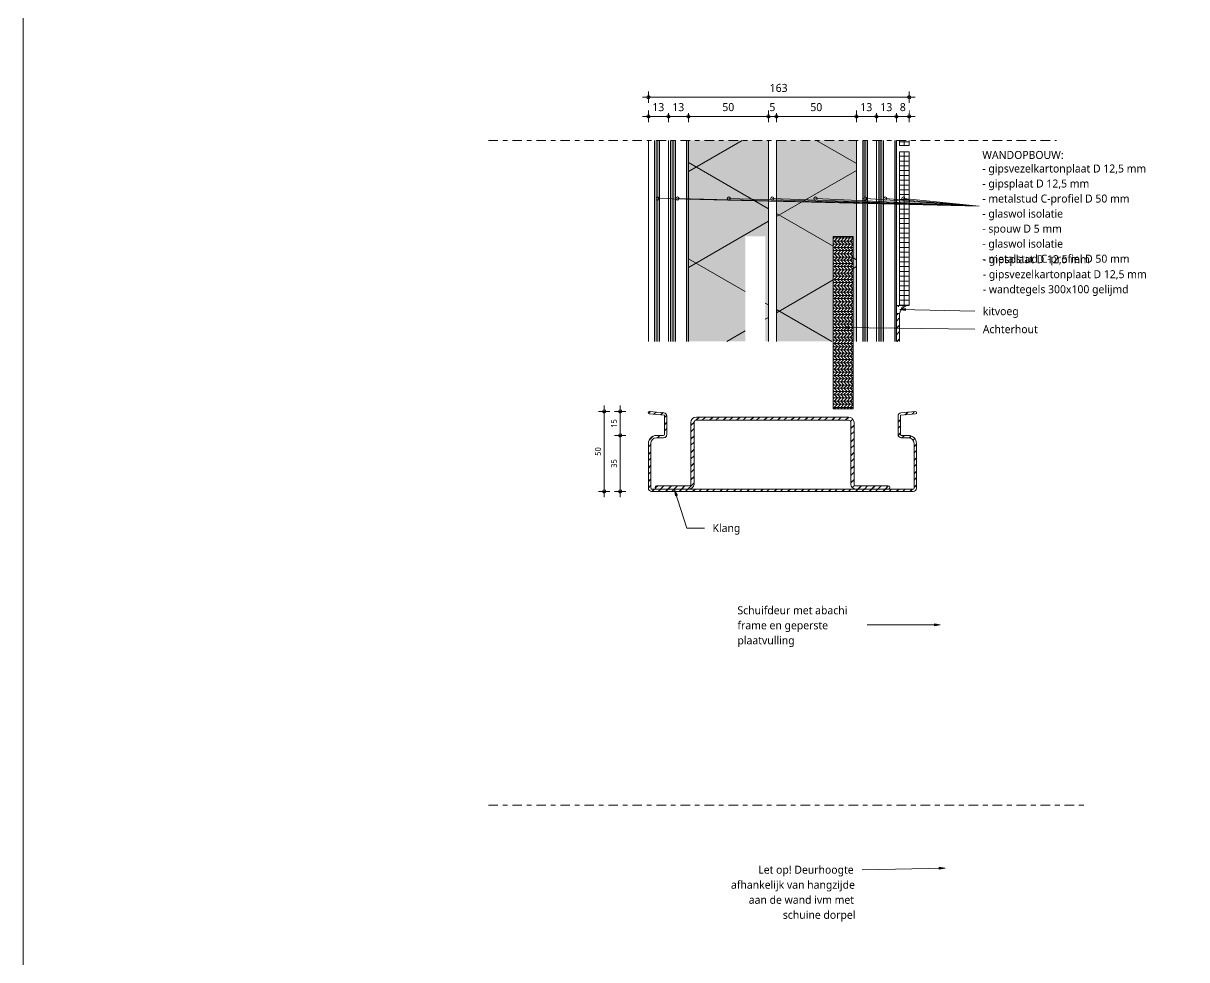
# Model space of a CAD drawing. Header units: millimetres. Extents: x 32900 to 38291, y -18988 to 4133.
# Drawn here: x 37280 to 38006, y -13795 to -13210 of the extents above; entities that cross this region are included whole.
import ezdxf

# ---------------------------------------------------------------- set-up
doc = ezdxf.new("R2010")
doc.units = ezdxf.units.MM
doc.linetypes.add('MV_center', pattern=[15, 6, -3, 3, -3])
for name, color, linetype, lineweight in [('A-ANNO-DIMS', 211, 'Continuous', 13), ('A-ANNO-DIMS-2', 211, 'Continuous', 13), ('A-ANNO-NOTE', 131, 'Continuous', 18), ('A-DETL', 90, 'Continuous', 13), ('A-DETL-GENF', 92, 'Continuous', 18), ('A-DETL-THIN', 151, 'Continuous', 18), ('G-ANNO-TEXT', 231, 'Continuous', 13)]:
    doc.layers.add(name, color=color, linetype=linetype, lineweight=lineweight)
doc.styles.add('Segoe UI', font='segoeui.ttf', dxfattribs={"height": 5})
doc.styles.add('Segoe UI_2', font='segoeui.ttf', dxfattribs={"height": 3.6})
doc.styles.add('Segoe UI_B', font='segoeui.ttf', dxfattribs={"height": 5})
doc.dimstyles.new('1_8_mm', dxfattribs={"dimscale": 304.8, "dimtxt": 3.77051, "dimasz": 0.006562, "dimexe": 0.011811, "dimexo": 0.0625, "dimgap": 0.003281, "dimtad": 1, "dimdec": 0, "dimzin": 0, "dimdsep": 46, "dimtxsty": 'Segoe UI_2', "dimblk1": 'DOTBLANK', "dimblk2": 'DOTBLANK', "dimsah": 1, "dimcen": 0.09, "dimdle": 0.011811, "dimazin": 0, "dimtfac": 1, "dimtdec": 4, "dimtix": 1, "dimtmove": 0, "dimatfit": 3, "dimfxl": 0.011811, "dimfxlon": 1, "dimtvp": 1, "dimtfill": 1, "dimtolj": 1, "dimtzin": 0, "dimarcsym": 2})
doc.dimstyles.new('2_5_mm_4', dxfattribs={"dimscale": 304.8, "dimtxt": 5.23682, "dimasz": 0.006562, "dimexe": 0.011811, "dimexo": 0.0625, "dimgap": 0.005906, "dimtad": 1, "dimdec": 0, "dimzin": 0, "dimdsep": 46, "dimtxsty": 'Segoe UI', "dimblk1": 'DOTBLANK', "dimblk2": 'DOTBLANK', "dimsah": 1, "dimcen": 0.09, "dimdle": 0.011811, "dimazin": 0, "dimtfac": 1, "dimtdec": 4, "dimtix": 1, "dimtmove": 0, "dimatfit": 3, "dimfxl": 0.011811, "dimfxlon": 1, "dimtvp": 1, "dimtfill": 1, "dimtolj": 1, "dimtzin": 0, "dimarcsym": 2})
pattern_1 = [(90, (4, 0), (-10, 6e-16), []), (90, (5, 0), (-10, 6e-16), []), (90, (6, 0), (-10, 6e-16), []), (90, (7, 0), (-10, 6e-16), [])]
pattern_2 = [(45, (0, 0), (-4.2426407, 4.2426407), []), (45, (0.2, 0), (-4.2426407, 4.2426407), []), (45, (4, 0), (-4.2426407, 4.2426407), [])]

# ---------------------------------------------------------------- blocks, each defined once
blk = doc.blocks.new('42 isolatie - Type 1-V40-Details ziekenhuis Utiliteitsgebouw')
at = {"layer": 'A-DETL-GENF'}
blk.add_hatch(color=256, dxfattribs=at).paths.add_polyline_path([(47.49, 15.26), (113.11, 15.26), (113.11, 2.76), (47.49, 2.76), (47.49, 0.8), (173.11, 0.8), (173.11, 50.8), (47.49, 50.8)])
at = {"layer": 'A-DETL-GENF', "lineweight": 13}
h = blk.add_hatch(dxfattribs=at)
h.set_pattern_fill('FP_16', color=256, style=0, pattern_type=2)
h.set_pattern_definition([(60, (0, 0), (-45.033, 26), []), (120, (0, 0), (-45.033, -26), [])])
h.paths.add_polyline_path([(47.49, 15.26), (113.11, 15.26), (113.11, 2.76), (47.49, 2.76), (47.49, 0.8), (173.11, 0.8), (173.11, 50.8), (47.49, 50.8)])
at = {"layer": 'A-DETL-GENF'}
for p, q in [((173.11, 50.8), (47.49, 50.8)), ((173.11, 50.8), (47.49, 50.8)), ((47.49, 0.8), (173.11, 0.8)), ((47.49, 0.8), (173.11, 0.8))]:
    blk.add_line(p, q, dxfattribs=at)
blk = doc.blocks.new('NLRS_00_DI_maskeer - Type 1-4234932-Details ziekenhuis Utiliteitsgebouw')
at = {"layer": 'A-DETL-GENF', "linetype": 'MV_center'}
blk.add_line((255, 0), (-100, 0), dxfattribs=at)
blk = doc.blocks.new('NLRS_00_DI_maskeer - Type 1-4234745-Details ziekenhuis Utiliteitsgebouw')
at = {"layer": 'A-DETL-GENF', "linetype": 'MV_center'}
blk.add_line((-100, 0), (275, 0), dxfattribs=at)
blk = doc.blocks.new('DIMBLOCK878-Details ziekenhuis Utiliteitsgebouw')
at = {"layer": 'A-ANNO-DIMS-2'}
for p, q in [((37825.12, -13268.12), (37825.12, -13264.52)), ((37833.12, -13268.12), (37833.12, -13264.52)), ((37836.72, -13268.12), (37825.12, -13268.12)), ((37825.12, -13268.12), (37825.12, -13271.72)), ((37833.12, -13268.12), (37833.12, -13271.72))]:
    blk.add_line(p, q, dxfattribs=at)
for centre in [(37825.12, -13268.12), (37833.12, -13268.12)]:
    blk.add_circle(centre, 1, dxfattribs=at)
at = {"layer": 'A-ANNO-DIMS-2', "color": 0, "insert": (37827.22, -13259.8), "char_height": 5, "width": 4.5703, "attachment_point": 1, "line_spacing_factor": 1.142579, "style": 'Segoe UI', "bg_fill": 3, "box_fill_scale": 1.25, "bg_fill_color": 9, "bg_fill_true_color": 13158600, "bg_fill_transparency": 0}
blk.add_mtext('8', dxfattribs=at)
blk = doc.blocks.new('_DotBlank')
at = {"color": 0, "linetype": 'ByBlock', "lineweight": -2}
blk.add_line((-0.5, 0), (-1, 0), dxfattribs=at)
blk.add_circle((0, 0), 0.5, dxfattribs=at)
blk = doc.blocks.new('DIMBLOCK879-Details ziekenhuis Utiliteitsgebouw')
at = {"layer": 'A-ANNO-DIMS-2'}
for p, q in [((37812.62, -13268.12), (37812.62, -13264.52)), ((37825.12, -13268.12), (37825.12, -13264.52)), ((37825.12, -13268.12), (37812.62, -13268.12)), ((37812.62, -13268.12), (37812.62, -13271.72)), ((37825.12, -13268.12), (37825.12, -13271.72))]:
    blk.add_line(p, q, dxfattribs=at)
for centre in [(37812.62, -13268.12), (37825.12, -13268.12)]:
    blk.add_circle(centre, 1, dxfattribs=at)
at = {"layer": 'A-ANNO-DIMS-2', "color": 0, "insert": (37815.06, -13259.8), "char_height": 5, "width": 9.1406, "attachment_point": 1, "line_spacing_factor": 1.142579, "style": 'Segoe UI', "bg_fill": 3, "box_fill_scale": 1.25, "bg_fill_color": 9, "bg_fill_true_color": 13158600, "bg_fill_transparency": 0}
blk.add_mtext('13', dxfattribs=at)
blk = doc.blocks.new('DIMBLOCK880-Details ziekenhuis Utiliteitsgebouw')
at = {"layer": 'A-ANNO-DIMS-2'}
for p, q in [((37800.12, -13268.12), (37800.12, -13264.52)), ((37812.62, -13268.12), (37812.62, -13264.52)), ((37812.62, -13268.12), (37800.12, -13268.12)), ((37800.12, -13268.12), (37800.12, -13271.72)), ((37812.62, -13268.12), (37812.62, -13271.72))]:
    blk.add_line(p, q, dxfattribs=at)
for centre in [(37800.12, -13268.12), (37812.62, -13268.12)]:
    blk.add_circle(centre, 1, dxfattribs=at)
at = {"layer": 'A-ANNO-DIMS-2', "color": 0, "insert": (37802.56, -13259.8), "char_height": 5, "width": 9.1406, "attachment_point": 1, "line_spacing_factor": 1.142579, "style": 'Segoe UI', "bg_fill": 3, "box_fill_scale": 1.25, "bg_fill_color": 9, "bg_fill_true_color": 13158600, "bg_fill_transparency": 0}
blk.add_mtext('13', dxfattribs=at)
blk = doc.blocks.new('DIMBLOCK881-Details ziekenhuis Utiliteitsgebouw')
at = {"layer": 'A-ANNO-DIMS-2'}
for p, q in [((37750.12, -13268.12), (37750.12, -13264.52)), ((37800.12, -13268.12), (37800.12, -13264.52)), ((37800.12, -13268.12), (37750.12, -13268.12)), ((37750.12, -13268.12), (37750.12, -13271.72)), ((37800.12, -13268.12), (37800.12, -13271.72))]:
    blk.add_line(p, q, dxfattribs=at)
for centre in [(37750.12, -13268.12), (37800.12, -13268.12)]:
    blk.add_circle(centre, 1, dxfattribs=at)
at = {"layer": 'A-ANNO-DIMS-2', "color": 0, "insert": (37771.31, -13259.8), "char_height": 5, "width": 9.1406, "attachment_point": 1, "line_spacing_factor": 1.142579, "style": 'Segoe UI', "bg_fill": 3, "box_fill_scale": 1.25, "bg_fill_color": 9, "bg_fill_true_color": 13158600, "bg_fill_transparency": 0}
blk.add_mtext('50', dxfattribs=at)
blk = doc.blocks.new('DIMBLOCK882-Details ziekenhuis Utiliteitsgebouw')
at = {"layer": 'A-ANNO-DIMS-2'}
for p, q in [((37745.12, -13268.12), (37745.12, -13264.52)), ((37750.12, -13268.12), (37750.12, -13264.52)), ((37750.12, -13268.12), (37745.12, -13268.12)), ((37745.12, -13268.12), (37745.12, -13271.72)), ((37750.12, -13268.12), (37750.12, -13271.72))]:
    blk.add_line(p, q, dxfattribs=at)
for centre in [(37745.12, -13268.12), (37750.12, -13268.12)]:
    blk.add_circle(centre, 1, dxfattribs=at)
at = {"layer": 'A-ANNO-DIMS-2', "color": 0, "insert": (37745.72, -13259.8), "char_height": 5, "width": 4.5703, "attachment_point": 1, "line_spacing_factor": 1.142579, "style": 'Segoe UI', "bg_fill": 3, "box_fill_scale": 1.25, "bg_fill_color": 9, "bg_fill_true_color": 13158600, "bg_fill_transparency": 0}
blk.add_mtext('5', dxfattribs=at)
blk = doc.blocks.new('DIMBLOCK883-Details ziekenhuis Utiliteitsgebouw')
at = {"layer": 'A-ANNO-DIMS-2'}
for p, q in [((37695.12, -13268.12), (37695.12, -13264.52)), ((37745.12, -13268.12), (37745.12, -13264.52)), ((37745.12, -13268.12), (37695.12, -13268.12)), ((37695.12, -13268.12), (37695.12, -13271.72)), ((37745.12, -13268.12), (37745.12, -13271.72))]:
    blk.add_line(p, q, dxfattribs=at)
for centre in [(37695.12, -13268.12), (37745.12, -13268.12)]:
    blk.add_circle(centre, 1, dxfattribs=at)
at = {"layer": 'A-ANNO-DIMS-2', "color": 0, "insert": (37716.31, -13259.8), "char_height": 5, "width": 9.1406, "attachment_point": 1, "line_spacing_factor": 1.142579, "style": 'Segoe UI', "bg_fill": 3, "box_fill_scale": 1.25, "bg_fill_color": 9, "bg_fill_true_color": 13158600, "bg_fill_transparency": 0}
blk.add_mtext('50', dxfattribs=at)
blk = doc.blocks.new('DIMBLOCK884-Details ziekenhuis Utiliteitsgebouw')
at = {"layer": 'A-ANNO-DIMS-2'}
for p, q in [((37682.62, -13268.12), (37682.62, -13264.52)), ((37695.12, -13268.12), (37695.12, -13264.52)), ((37695.12, -13268.12), (37682.62, -13268.12)), ((37682.62, -13268.12), (37682.62, -13271.72)), ((37695.12, -13268.12), (37695.12, -13271.72))]:
    blk.add_line(p, q, dxfattribs=at)
for centre in [(37682.62, -13268.12), (37695.12, -13268.12)]:
    blk.add_circle(centre, 1, dxfattribs=at)
at = {"layer": 'A-ANNO-DIMS-2', "color": 0, "insert": (37685.06, -13259.8), "char_height": 5, "width": 9.1406, "attachment_point": 1, "line_spacing_factor": 1.142579, "style": 'Segoe UI', "bg_fill": 3, "box_fill_scale": 1.25, "bg_fill_color": 9, "bg_fill_true_color": 13158600, "bg_fill_transparency": 0}
blk.add_mtext('13', dxfattribs=at)
blk = doc.blocks.new('DIMBLOCK885-Details ziekenhuis Utiliteitsgebouw')
at = {"layer": 'A-ANNO-DIMS-2'}
for p, q in [((37670.12, -13268.12), (37670.12, -13264.52)), ((37682.62, -13268.12), (37682.62, -13264.52)), ((37682.62, -13268.12), (37666.52, -13268.12)), ((37670.12, -13268.12), (37670.12, -13271.72)), ((37682.62, -13268.12), (37682.62, -13271.72))]:
    blk.add_line(p, q, dxfattribs=at)
for centre in [(37670.12, -13268.12), (37682.62, -13268.12)]:
    blk.add_circle(centre, 1, dxfattribs=at)
at = {"layer": 'A-ANNO-DIMS-2', "color": 0, "insert": (37672.56, -13259.8), "char_height": 5, "width": 9.1406, "attachment_point": 1, "line_spacing_factor": 1.142579, "style": 'Segoe UI', "bg_fill": 3, "box_fill_scale": 1.25, "bg_fill_color": 9, "bg_fill_true_color": 13158600, "bg_fill_transparency": 0}
blk.add_mtext('13', dxfattribs=at)
blk = doc.blocks.new('DIMBLOCK886-Details ziekenhuis Utiliteitsgebouw')
at = {"layer": 'A-ANNO-DIMS-2'}
for p, q in [((37670.12, -13256.12), (37670.12, -13252.52)), ((37833.12, -13256.12), (37833.12, -13252.52)), ((37666.52, -13256.12), (37836.72, -13256.12)), ((37670.12, -13256.12), (37670.12, -13259.72)), ((37833.12, -13256.12), (37833.12, -13259.72))]:
    blk.add_line(p, q, dxfattribs=at)
for centre in [(37670.12, -13256.12), (37833.12, -13256.12)]:
    blk.add_circle(centre, 1, dxfattribs=at)
at = {"layer": 'A-ANNO-DIMS-2', "color": 0, "insert": (37745.91, -13247.8), "char_height": 5, "width": 13.7109, "attachment_point": 1, "line_spacing_factor": 1.142579, "style": 'Segoe UI', "bg_fill": 3, "box_fill_scale": 1.25, "bg_fill_color": 9, "bg_fill_true_color": 13158600, "bg_fill_transparency": 0}
blk.add_mtext('163', dxfattribs=at)
blk = doc.blocks.new('DIMBLOCK893-Details ziekenhuis Utiliteitsgebouw')
at = {"layer": 'A-ANNO-DIMS-2'}
for p, q in [((37652.51, -13467.46), (37648.91, -13467.46)), ((37652.51, -13506.05), (37652.51, -13467.46)), ((37652.51, -13467.46), (37656.11, -13467.46)), ((37652.51, -13502.45), (37648.91, -13502.45)), ((37652.51, -13502.45), (37656.11, -13502.45))]:
    blk.add_line(p, q, dxfattribs=at)
for centre in [(37652.51, -13467.46), (37652.51, -13502.45)]:
    blk.add_circle(centre, 1, dxfattribs=at)
at = {"layer": 'A-ANNO-DIMS-2', "color": 0, "insert": (37646.82, -13487.7), "char_height": 3.6, "width": 6.5813, "attachment_point": 1, "rotation": 90, "line_spacing_factor": 1.142579, "style": 'Segoe UI_2', "bg_fill": 3, "box_fill_scale": 1.25, "bg_fill_color": 9, "bg_fill_true_color": 13158600, "bg_fill_transparency": 0}
blk.add_mtext('35', dxfattribs=at)
blk = doc.blocks.new('DIMBLOCK894-Details ziekenhuis Utiliteitsgebouw')
at = {"layer": 'A-ANNO-DIMS-2'}
for p, q in [((37652.51, -13467.46), (37652.51, -13448.86)), ((37652.51, -13452.46), (37648.91, -13452.46)), ((37652.51, -13452.46), (37656.11, -13452.46)), ((37652.51, -13467.46), (37648.91, -13467.46)), ((37652.51, -13467.46), (37656.11, -13467.46))]:
    blk.add_line(p, q, dxfattribs=at)
for centre in [(37652.51, -13452.46), (37652.51, -13467.46)]:
    blk.add_circle(centre, 1, dxfattribs=at)
at = {"layer": 'A-ANNO-DIMS-2', "color": 0, "insert": (37646.82, -13462.7), "char_height": 3.6, "width": 6.5813, "attachment_point": 1, "rotation": 90, "line_spacing_factor": 1.142579, "style": 'Segoe UI_2', "bg_fill": 3, "box_fill_scale": 1.25, "bg_fill_color": 9, "bg_fill_true_color": 13158600, "bg_fill_transparency": 0}
blk.add_mtext('15', dxfattribs=at)
blk = doc.blocks.new('DIMBLOCK895-Details ziekenhuis Utiliteitsgebouw')
at = {"layer": 'A-ANNO-DIMS-2'}
for p, q in [((37642.51, -13506.05), (37642.51, -13448.86)), ((37642.51, -13452.46), (37638.91, -13452.46)), ((37642.51, -13452.46), (37646.11, -13452.46)), ((37642.51, -13502.45), (37638.91, -13502.45)), ((37642.51, -13502.45), (37646.11, -13502.45))]:
    blk.add_line(p, q, dxfattribs=at)
for centre in [(37642.51, -13452.46), (37642.51, -13502.45)]:
    blk.add_circle(centre, 1, dxfattribs=at)
at = {"layer": 'A-ANNO-DIMS-2', "color": 0, "insert": (37636.82, -13480.2), "char_height": 3.6, "width": 6.5813, "attachment_point": 1, "rotation": 90, "line_spacing_factor": 1.142579, "style": 'Segoe UI_2', "bg_fill": 3, "box_fill_scale": 1.25, "bg_fill_color": 9, "bg_fill_true_color": 13158600, "bg_fill_transparency": 0}
blk.add_mtext('50', dxfattribs=at)

msp = doc.modelspace()

# ---------------------------------------------------------------- hatches: boundary and pattern name
at = {"layer": 'A-ANNO-NOTE'}
msp.add_hatch(color=256, dxfattribs=at).paths.add_polyline_path([(37852.41, -13585.77), (37848.81, -13585.13), (37848.81, -13586.4)])
at = {"layer": 'A-DETL-GENF', "lineweight": 13}
h = msp.add_hatch(dxfattribs=at)
h.set_pattern_fill('FP_2', color=254, style=0, pattern_type=2)
h.set_pattern_definition(pattern_1)
h.paths.add_polyline_path([(37670.12, -13408.74), (37682.62, -13408.74), (37682.62, -13283.12), (37670.12, -13283.12), (37670.12, -13384.78)])
h = msp.add_hatch(dxfattribs=at)
h.set_pattern_fill('FP_2', color=254, style=0, pattern_type=2)
h.set_pattern_definition(pattern_1)
h.paths.add_polyline_path([(37682.62, -13408.74), (37695.12, -13408.74), (37695.12, -13283.12), (37682.62, -13283.12), (37682.62, -13384.78)])
h = msp.add_hatch(dxfattribs=at)
h.set_pattern_fill('FP_2', color=254, style=0, pattern_type=2)
h.set_pattern_definition(pattern_1)
h.paths.add_polyline_path([(37800.12, -13408.74), (37812.62, -13408.74), (37812.62, -13283.12), (37800.12, -13283.12), (37800.12, -13384.78)])
h = msp.add_hatch(dxfattribs=at)
h.set_pattern_fill('FP_2', color=254, style=0, pattern_type=2)
h.set_pattern_definition(pattern_1)
h.paths.add_polyline_path([(37812.62, -13408.74), (37825.12, -13408.74), (37825.12, -13283.12), (37812.62, -13283.12), (37812.62, -13384.78)])
h = msp.add_hatch(dxfattribs=at)
h.set_pattern_fill('FP_5', color=254, style=0, pattern_type=2)
h.set_pattern_definition([(0, (0, 0), (0, 3), []), (90, (0, 0), (-3, 2e-16), [])])
h.paths.add_polyline_path([(37827.54, -13386.2), (37833.12, -13386.2), (37833.12, -13290.2), (37827.12, -13290.2), (37827.12, -13386.2)])
h.paths.add_polyline_path([(37833.12, -13286.2), (37833.12, -13283.12), (37827.12, -13283.12), (37827.12, -13286.2)])
h = msp.add_hatch(dxfattribs=at)
h.set_pattern_fill('FP_33', color=254, style=0, pattern_type=2)
h.set_pattern_definition([(0, (0, 0), (0, 2), [20, 0]), (45, (0, 0), (1.999697977, 0), [2.828, -2.828]), (315, (0, 0), (1.999697977, 0), [2.828, -2.828])])
h.paths.add_polyline_path([(37798.16, -13450.86), (37798.16, -13343.12), (37785.66, -13343.12), (37785.66, -13450.86)])
h = msp.add_hatch(dxfattribs=at)
h.set_pattern_fill('FP_6', color=254, style=0, pattern_type=2)
h.set_pattern_definition([(0, (0, 0), (8.128, 2.032), [0.67056, -5.425, 0.67056, -5.425, -32.512]), (0, (0, 0), (8.128, 2.032), [-12.192, 0.67056, -11.521, 0.67056, -5.425, -14.224]), (0, (0, 0), (8.128, 2.032), [-30.48, 0.67056, -3.393, 0.67056, -9.489]), (120, (3.048, 1.016), (-5.82376362, 6.02305448), [0.67056, -5.425, 0.67056, -5.425, -32.512]), (120, (3.048, 1.016), (-5.82376362, 6.02305448), [-12.192, 0.67056, -11.521, 0.67056, -5.425, -14.224]), (120, (3.048, 1.016), (-5.82376362, 6.02305448), [-30.48, 0.67056, -3.393, 0.67056, -9.489]), (240, (4.064, 5.08), (-2.30423638, -8.05505448), [0.67056, -5.425, 0.67056, -5.425, -32.512]), (240, (4.064, 5.08), (-2.30423638, -8.05505448), [-12.192, 0.67056, -11.521, 0.67056, -5.425, -14.224]), (240, (4.064, 5.08), (-2.30423638, -8.05505448), [-30.48, 0.67056, -3.393, 0.67056, -9.489])])
h.paths.add_polyline_path([(37825.12, -13391.2), (37827.12, -13391.2), (37827.54, -13389.85), (37828.25, -13388.63), (37829.22, -13387.61), (37830.4, -13386.84), (37831.72, -13386.36), (37833.12, -13386.2), (37825.12, -13386.2)])
h = msp.add_hatch(dxfattribs=at)
h.set_pattern_fill('FP_19', color=254, style=0, pattern_type=2)
h.set_pattern_definition(pattern_2)
h.paths.add_polyline_path([(37826.19, -13408.74), (37827.12, -13408.74), (37827.12, -13391.2), (37825.12, -13391.2), (37825.12, -13408.74)])
h = msp.add_hatch(dxfattribs=at)
h.set_pattern_fill('FP_19', color=254, style=0, pattern_type=2)
h.set_pattern_definition(pattern_2)
h.paths.add_polyline_path([(37674.56, -13502.45), (37835.62, -13502.45), (37836.14, -13502.38), (37836.62, -13502.18), (37837.04, -13501.87), (37837.35, -13501.45), (37837.55, -13500.97), (37837.62, -13500.45), (37837.62, -13472.46), (37837.45, -13471.16), (37836.95, -13469.96), (37836.16, -13468.92), (37835.12, -13468.13), (37833.92, -13467.63), (37832.62, -13467.46), (37827.99, -13467.44), (37827.87, -13467.39), (37827.77, -13467.31), (37827.69, -13467.21), (37827.64, -13467.09), (37827.62, -13466.96), (37827.62, -13454.81), (37837.11, -13454.01), (37837.29, -13453.95), (37837.44, -13453.85), (37837.57, -13453.72), (37837.66, -13453.56), (37837.71, -13453.39), (37837.71, -13453.2), (37837.67, -13453.02), (37837.59, -13452.86), (37837.47, -13452.72), (37837.32, -13452.61), (37837.15, -13452.55), (37836.97, -13452.52), (37827.92, -13453.28), (37827.45, -13453.39), (37827.01, -13453.61), (37826.64, -13453.93), (37826.36, -13454.33), (37826.18, -13454.78), (37826.12, -13455.27), (37826.12, -13466.96), (37826.19, -13467.48), (37826.39, -13467.96), (37826.71, -13468.37), (37827.12, -13468.69), (37827.61, -13468.89), (37828.12, -13468.96), (37832.62, -13468.96), (37833.53, -13469.08), (37834.37, -13469.43), (37835.1, -13469.98), (37835.65, -13470.71), (37836, -13471.55), (37836.12, -13472.46), (37836.11, -13500.58), (37836.06, -13500.7), (37835.98, -13500.81), (37835.87, -13500.89), (37835.75, -13500.94), (37835.62, -13500.95), (37671.99, -13500.94), (37671.87, -13500.89), (37671.77, -13500.81), (37671.69, -13500.7), (37671.64, -13500.58), (37671.62, -13500.45), (37671.62, -13472.46), (37671.74, -13471.55), (37672.09, -13470.71), (37672.65, -13469.98), (37673.37, -13469.43), (37674.22, -13469.08), (37675.12, -13468.96), (37679.62, -13468.96), (37680.14, -13468.89), (37680.62, -13468.69), (37681.04, -13468.37), (37681.35, -13467.96), (37681.55, -13467.48), (37681.62, -13466.96), (37681.62, -13455.27), (37681.56, -13454.78), (37681.39, -13454.33), (37681.11, -13453.93), (37680.74, -13453.61), (37680.3, -13453.39), (37679.82, -13453.28), (37670.78, -13452.52), (37670.59, -13452.55), (37670.42, -13452.61), (37670.27, -13452.72), (37670.15, -13452.86), (37670.07, -13453.02), (37670.03, -13453.2), (37670.04, -13453.39), (37670.09, -13453.56), (37670.18, -13453.72), (37670.3, -13453.85), (37670.46, -13453.95), (37670.63, -13454.01), (37680.12, -13454.81), (37680.11, -13467.09), (37680.06, -13467.21), (37679.98, -13467.31), (37679.87, -13467.39), (37679.75, -13467.44), (37679.62, -13467.46), (37675.12, -13467.46), (37673.83, -13467.63), (37672.62, -13468.13), (37671.59, -13468.92), (37670.79, -13469.96), (37670.29, -13471.16), (37670.12, -13472.46), (37670.12, -13500.45), (37670.19, -13500.97), (37670.39, -13501.45), (37670.71, -13501.87), (37671.12, -13502.18), (37671.61, -13502.38), (37672.12, -13502.45), (37674.4, -13502.45)])
h = msp.add_hatch(dxfattribs=at)
h.set_pattern_fill('FP_19', color=254, style=0, pattern_type=2)
h.set_pattern_definition(pattern_2)
h.paths.add_polyline_path([(37675.26, -13500.95), (37695.68, -13500.95), (37696.44, -13500.85), (37697.15, -13500.56), (37697.76, -13500.09), (37698.23, -13499.48), (37698.52, -13498.77), (37698.62, -13498), (37698.62, -13459.42), (37698.67, -13459.04), (37698.82, -13458.69), (37699.05, -13458.38), (37699.36, -13458.15), (37699.72, -13458), (37700.1, -13457.95), (37795.15, -13457.95), (37795.53, -13458), (37795.89, -13458.15), (37796.19, -13458.38), (37796.43, -13458.69), (37796.57, -13459.04), (37796.62, -13459.42), (37796.62, -13498), (37796.72, -13498.77), (37797.02, -13499.48), (37797.49, -13500.09), (37798.1, -13500.56), (37798.81, -13500.85), (37799.57, -13500.95), (37819.98, -13500.95), (37820.24, -13500.92), (37820.48, -13500.82), (37820.69, -13500.66), (37820.85, -13500.45), (37820.95, -13500.21), (37820.98, -13499.95), (37820.95, -13499.69), (37820.85, -13499.45), (37820.69, -13499.25), (37820.48, -13499.09), (37820.24, -13498.99), (37819.98, -13498.95), (37799.57, -13498.95), (37799.33, -13498.92), (37799.1, -13498.83), (37798.9, -13498.67), (37798.75, -13498.48), (37798.66, -13498.25), (37798.62, -13498), (37798.62, -13459.42), (37798.5, -13458.52), (37798.16, -13457.69), (37797.61, -13456.97), (37796.89, -13456.41), (37796.05, -13456.07), (37795.15, -13455.95), (37700.1, -13455.95), (37699.2, -13456.07), (37698.36, -13456.41), (37697.64, -13456.97), (37697.09, -13457.69), (37696.74, -13458.52), (37696.62, -13459.42), (37696.62, -13498), (37696.59, -13498.25), (37696.5, -13498.48), (37696.35, -13498.67), (37696.15, -13498.83), (37695.92, -13498.92), (37695.68, -13498.95), (37675.26, -13498.95), (37675, -13498.99), (37674.76, -13499.09), (37674.56, -13499.25), (37674.4, -13499.45), (37674.3, -13499.69), (37674.26, -13499.95), (37674.3, -13500.21), (37674.4, -13500.45), (37674.56, -13500.66), (37674.76, -13500.82), (37675, -13500.92)])
at = {"layer": 'G-ANNO-TEXT'}
for color, points in [(7, [(37827.26, -13388.77), (37830.84, -13389.48), (37830.87, -13388.21)]), (7, [(37791.45, -13400.02), (37795.05, -13400.7), (37795.06, -13399.43)]), (7, [(37686.51, -13501.55), (37687.02, -13505.17), (37688.23, -13504.78)]), (1, [(37855.49, -13737.77), (37851.87, -13737.21), (37851.9, -13738.48)])]:
    msp.add_hatch(color=color, dxfattribs=at).paths.add_polyline_path(points)

# ---------------------------------------------------------------- linework, layer by layer
at = {"layer": 'A-ANNO-NOTE'}
for p, q in [((37675.94, -13319.44), (37876.83, -13324.28)), ((37688.26, -13319.44), (37876.83, -13324.28)), ((37720.36, -13319.44), (37876.83, -13324.28)), ((37747.55, -13319.44), (37876.83, -13324.28)), ((37774.57, -13319.44), (37876.83, -13324.28)), ((37805.75, -13319.44), (37876.83, -13324.28)), ((37818.1, -13319.44), (37876.83, -13324.28)), ((37829.42, -13319.44), (37876.83, -13324.28)), ((37852.41, -13585.77), (37806.75, -13585.77)), ((37852.41, -13585.77), (37848.81, -13585.13)), ((37848.81, -13585.13), (37848.81, -13586.4)), ((37848.81, -13586.4), (37852.41, -13585.77))]:
    msp.add_line(p, q, dxfattribs=at)
for centre in [(37675.94, -13319.44), (37688.26, -13319.44), (37720.36, -13319.44), (37747.55, -13319.44), (37774.57, -13319.44), (37805.75, -13319.44), (37818.1, -13319.44), (37829.42, -13319.44)]:
    msp.add_circle(centre, 1, dxfattribs=at)
at = {"layer": 'A-DETL', "lineweight": 18}
msp.add_line((37279.51, 3651.86), (37279.51, -18988.14), dxfattribs=at)
at = {"layer": 'A-DETL'}
for p, q in [((37833.12, -13386.2), (37825.12, -13386.2)), ((37825.12, -13386.2), (37825.12, -13391.2)), ((37827.12, -13391.2), (37825.12, -13391.2)), ((37825.12, -13391.2), (37825.12, -13408.74)), ((37827.12, -13408.74), (37827.12, -13391.2)), ((37670.63, -13454.01), (37680.12, -13454.81)), ((37679.82, -13453.28), (37670.78, -13452.52)), ((37680.12, -13454.81), (37680.12, -13466.96)), ((37681.62, -13466.96), (37681.62, -13455.27)), ((37795.15, -13455.95), (37700.1, -13455.95)), ((37826.12, -13455.27), (37826.12, -13466.96)), ((37827.62, -13454.81), (37837.11, -13454.01)), ((37827.62, -13466.96), (37827.62, -13454.81)), ((37836.97, -13452.52), (37827.92, -13453.28)), ((37696.62, -13459.42), (37696.62, -13498)), ((37698.62, -13498), (37698.62, -13459.42)), ((37700.1, -13457.95), (37795.15, -13457.95)), ((37796.62, -13459.42), (37796.62, -13480.55)), ((37798.62, -13480.55), (37798.62, -13459.42)), ((37679.62, -13467.46), (37675.12, -13467.46)), ((37675.12, -13468.96), (37679.62, -13468.96)), ((37832.62, -13467.46), (37828.12, -13467.46)), ((37828.12, -13468.96), (37832.62, -13468.96)), ((37670.12, -13472.46), (37670.12, -13500.45)), ((37671.62, -13500.45), (37671.62, -13472.46)), ((37836.12, -13472.46), (37836.12, -13500.45)), ((37837.62, -13500.45), (37837.62, -13472.46)), ((37796.62, -13480.55), (37796.62, -13498)), ((37798.62, -13498), (37798.62, -13480.55)), ((37695.68, -13498.95), (37675.26, -13498.95)), ((37819.98, -13498.95), (37799.57, -13498.95)), ((37675, -13500.95), (37672.12, -13500.95)), ((37672.12, -13502.45), (37835.62, -13502.45)), ((37675.26, -13500.95), (37695.68, -13500.95)), ((37799.57, -13500.95), (37695.68, -13500.95)), ((37799.57, -13500.95), (37819.98, -13500.95)), ((37835.62, -13500.95), (37820.24, -13500.95))]:
    msp.add_line(p, q, dxfattribs=at)
for centre, radius, start, end in [((37833.12, -13392.3), 6.1, 90, 169.61114), ((37670.78, -13453.27), 0.75, 90.27965, 258.7411), ((37679.62, -13455.27), 2, 360, 84.28941), ((37700.1, -13459.42), 3.47, 90, 180), ((37795.15, -13459.42), 3.47, 0, 90), ((37828.12, -13455.27), 2, 95.71059, 180), ((37836.97, -13453.27), 0.75, 281.2589, 89.72035), ((37700.1, -13459.42), 1.47, 90, 180), ((37795.15, -13459.42), 1.47, 0, 90), ((37675.12, -13472.46), 5, 90, 180), ((37675.12, -13472.46), 3.5, 90, 180), ((37679.62, -13466.96), 2, 270, 0), ((37679.62, -13466.96), 0.5, 270, 360), ((37828.12, -13466.96), 2, 180, 270), ((37828.12, -13466.96), 0.5, 180, 270), ((37832.62, -13472.46), 5, 360, 90), ((37832.62, -13472.46), 3.5, 0, 90), ((37675.26, -13499.95), 1, 90, 270), ((37695.68, -13498), 0.947, 270, 360), ((37695.68, -13498), 2.95, 270, 0), ((37799.57, -13498), 2.95, 180, 270), ((37799.57, -13498), 0.947, 180, 270), ((37819.98, -13499.95), 1, 270, 90), ((37672.12, -13500.45), 2, 180, 270), ((37672.12, -13500.45), 0.5, 180, 270), ((37835.62, -13500.45), 2, 270, 0), ((37835.62, -13500.45), 0.5, 270, 360)]:
    msp.add_arc(centre, radius, start, end, dxfattribs=at)
at = {"layer": 'A-DETL-THIN'}
for p, q in [((37670.12, -13283.12), (37670.12, -13408.74)), ((37682.62, -13408.74), (37682.62, -13283.12)), ((37812.62, -13283.12), (37812.62, -13408.74)), ((37825.12, -13386.2), (37825.12, -13283.12)), ((37827.12, -13283.12), (37827.12, -13286.2)), ((37827.12, -13286.2), (37833.12, -13286.2)), ((37833.12, -13286.2), (37833.12, -13283.12)), ((37833.12, -13290.2), (37827.12, -13290.2)), ((37827.12, -13290.2), (37827.12, -13386.2)), ((37833.12, -13386.2), (37833.12, -13290.2)), ((37798.16, -13343.12), (37785.66, -13343.12)), ((37785.66, -13343.12), (37785.66, -13450.86)), ((37798.16, -13450.86), (37798.16, -13343.12)), ((37785.66, -13450.86), (37798.16, -13450.86))]:
    msp.add_line(p, q, dxfattribs=at)
at = {"layer": 'G-ANNO-TEXT', "color": 250}
for p, q in [((37830.87, -13388.21), (37827.26, -13388.77)), ((37827.26, -13388.77), (37830.84, -13389.48)), ((37827.26, -13388.77), (37874.07, -13389.83)), ((37830.84, -13389.48), (37830.87, -13388.21)), ((37795.06, -13399.43), (37791.45, -13400.02)), ((37791.45, -13400.02), (37795.05, -13400.7)), ((37791.45, -13400.02), (37874.07, -13401.08)), ((37795.05, -13400.7), (37795.06, -13399.43)), ((37686.51, -13501.55), (37687.02, -13505.17)), ((37688.23, -13504.78), (37686.51, -13501.55)), ((37686.51, -13501.55), (37694.23, -13525.31)), ((37687.02, -13505.17), (37688.23, -13504.78)), ((37694.23, -13525.31), (37705.17, -13525.31))]:
    msp.add_line(p, q, dxfattribs=at)
at = {"layer": 'G-ANNO-TEXT', "color": 20}
for p, q in [((37855.49, -13737.77), (37803.69, -13738.83)), ((37855.49, -13737.77), (37851.87, -13737.21)), ((37851.87, -13737.21), (37851.9, -13738.48)), ((37851.9, -13738.48), (37855.49, -13737.77))]:
    msp.add_line(p, q, dxfattribs=at)

# ---------------------------------------------------------------- block references
at = {"layer": 'A-DETL-GENF', "linetype": 'MV_center', "rotation": 180}
msp.add_blockref('NLRS_00_DI_maskeer - Type 1-4234932-Details ziekenhuis Utiliteitsgebouw', (37825.12, -13283.12), dxfattribs=at)
at = {"layer": 'A-DETL-GENF', "rotation": 89.99999999999972}
for p in [(37745.92, -13456.23), (37800.92, -13456.23)]:
    msp.add_blockref('42 isolatie - Type 1-V40-Details ziekenhuis Utiliteitsgebouw', p, dxfattribs=at)
at = {"layer": 'A-DETL-GENF', "linetype": 'MV_center'}
msp.add_blockref('NLRS_00_DI_maskeer - Type 1-4234745-Details ziekenhuis Utiliteitsgebouw', (37670.12, -13698.43), dxfattribs=at)

# ---------------------------------------------------------------- texts
at = {"layer": 'A-ANNO-NOTE', "lineweight": 13, "char_height": 5, "attachment_point": 1, "style": 'Segoe UI', "bg_fill": 3, "box_fill_scale": 1.25, "bg_fill_color": 9, "bg_fill_true_color": 13158600, "bg_fill_transparency": 0}
for s, insert, width in [('- gipsvezelkartonplaat D 12,5 mm', (37878.74, -13298.17), 126.5063), ('Schuifdeur met abachi', (37725.75, -13574.22), 83.8565)]:
    msp.add_mtext(s, dxfattribs=dict(at, insert=insert, width=width))
at = {"layer": 'G-ANNO-TEXT', "color": 7, "char_height": 5, "attachment_point": 1, "style": 'Segoe UI'}
for s, insert, width in [('- wandtegels 300x100 gelijmd', (37879.07, -13373.62), 113.0379), ('kitvoeg', (37879.07, -13387.33), 27.5781), ('Achterhout', (37879.07, -13398.58), 41.8481), ('Klang', (37710.17, -13522.81), 21.1645)]:
    msp.add_mtext(s, dxfattribs=dict(at, insert=insert, width=width))
at = {"layer": 'G-ANNO-TEXT', "color": 1, "char_height": 5, "attachment_point": 1, "style": 'Segoe UI'}
for s, insert, width in [('Let op! Deurhoogte ', (37738.78, -13736.33), 73.7553), ('afhankelijk van hangzijde ', (37721.71, -13745.72), 94.4388), ('aan de wand ivm met ', (37732.82, -13755.12), 80.9704), ('schuine dorpel ', (37754.12, -13764.51), 55.1561)]:
    msp.add_mtext(s, dxfattribs=dict(at, insert=insert, width=width))

# ---------------------------------------------------------------- dimensions: what is measured, and where the dimension line sits
at = {"layer": 'A-ANNO-DIMS'}
dim = msp.add_linear_dim(base=(37825.12, -13268.12), p1=(37833.12, -13271.72), p2=(37825.12, -13271.72), dimstyle='2_5_mm_4', override={"dimpost": '<>', "dimfxl": 8}, dxfattribs=at)
dim.commit()
dim.dimension.update_dxf_attribs({"geometry": 'DIMBLOCK878-Details ziekenhuis Utiliteitsgebouw', "text_midpoint": (37829.12, -13263.74)})
dim = msp.add_linear_dim(base=(37652.51, -13467.46), p1=(37656.11, -13502.45), p2=(37656.11, -13467.46), angle=90, dimstyle='1_8_mm', override={"dimpost": '<>', "dimfxl": 34.993583}, dxfattribs=at)
dim.commit()
dim.dimension.update_dxf_attribs({"geometry": 'DIMBLOCK893-Details ziekenhuis Utiliteitsgebouw', "text_midpoint": (37649.65, -13484.96)})

# ---------------------------------------------------------------- next in the draw order: texts
at = {"layer": 'A-ANNO-NOTE', "lineweight": 13, "char_height": 5, "attachment_point": 1, "bg_fill": 3, "box_fill_scale": 1.25, "bg_fill_color": 9, "bg_fill_true_color": 13158600, "bg_fill_transparency": 0}
for s, insert, width, style in [('WANDOPBOUW:', (37878.74, -13289.7), 67.8228, 'Segoe UI_B'), ('- gipsplaat D 12,5 mm', (37878.74, -13307.56), 83.5358, 'Segoe UI'), ('frame en geperste', (37725.75, -13583.61), 68.6245, 'Segoe UI')]:
    msp.add_mtext(s, dxfattribs=dict(at, insert=insert, width=width, style=style))

# ---------------------------------------------------------------- next in the draw order: dimensions: what is measured, and where the dimension line sits
at = {"layer": 'A-ANNO-DIMS'}
dim = msp.add_linear_dim(base=(37812.62286189, -13268.12088004), p1=(37825.12286189, -13271.72088004), p2=(37812.62286189, -13271.72088004), dimstyle='2_5_mm_4', override={"dimpost": '<>', "dimfxl": 12.5}, dxfattribs=at)
dim.commit()
dim.dimension.update_dxf_attribs({"geometry": 'DIMBLOCK879-Details ziekenhuis Utiliteitsgebouw', "text_midpoint": (37818.87286189, -13263.72150765)})
dim = msp.add_linear_dim(base=(37652.51, -13452.46), p1=(37656.11, -13467.46), p2=(37656.11, -13452.46), angle=90, dimstyle='1_8_mm', override={"dimpost": '<>', "dimfxl": 15.003209}, dxfattribs=at)
dim.commit()
dim.dimension.update_dxf_attribs({"geometry": 'DIMBLOCK894-Details ziekenhuis Utiliteitsgebouw', "text_midpoint": (37649.64, -13459.96)})

# ---------------------------------------------------------------- next in the draw order: texts
at = {"layer": 'A-ANNO-NOTE', "lineweight": 13, "char_height": 5, "attachment_point": 1, "style": 'Segoe UI', "bg_fill": 3, "box_fill_scale": 1.25, "bg_fill_color": 9, "bg_fill_true_color": 13158600, "bg_fill_transparency": 0}
for s, insert, width in [('- metalstud C-profiel D 50 mm', (37878.74, -13316.96), 115.6033), ('plaatvulling', (37725.75, -13593), 43.4515)]:
    msp.add_mtext(s, dxfattribs=dict(at, insert=insert, width=width))

# ---------------------------------------------------------------- next in the draw order: dimensions: what is measured, and where the dimension line sits
at = {"layer": 'A-ANNO-DIMS'}
dim = msp.add_linear_dim(base=(37800.12286189, -13268.12088004), p1=(37812.62286189, -13271.72088004), p2=(37800.12286189, -13271.72088004), dimstyle='2_5_mm_4', override={"dimpost": '<>', "dimfxl": 12.5}, dxfattribs=at)
dim.commit()
dim.dimension.update_dxf_attribs({"geometry": 'DIMBLOCK880-Details ziekenhuis Utiliteitsgebouw', "text_midpoint": (37806.37286189, -13263.72150765)})
dim = msp.add_linear_dim(base=(37642.51, -13452.46), p1=(37646.11, -13502.45), p2=(37646.11, -13452.46), angle=90, dimstyle='1_8_mm', override={"dimpost": '<>', "dimfxl": 49.996791}, dxfattribs=at)
dim.commit()
dim.dimension.update_dxf_attribs({"geometry": 'DIMBLOCK895-Details ziekenhuis Utiliteitsgebouw', "text_midpoint": (37639.65, -13477.45)})

# ---------------------------------------------------------------- next in the draw order: texts
at = {"layer": 'A-ANNO-NOTE', "lineweight": 13, "insert": (37878.74, -13326.35), "char_height": 5, "width": 62.692, "attachment_point": 1, "style": 'Segoe UI', "bg_fill": 3, "box_fill_scale": 1.25, "bg_fill_color": 9, "bg_fill_true_color": 13158600, "bg_fill_transparency": 0}
msp.add_mtext('- glaswol isolatie', dxfattribs=at)

# ---------------------------------------------------------------- next in the draw order: dimensions: what is measured, and where the dimension line sits
at = {"layer": 'A-ANNO-DIMS'}
dim = msp.add_linear_dim(base=(37750.12, -13268.12), p1=(37800.12, -13271.72), p2=(37750.12, -13271.72), dimstyle='2_5_mm_4', override={"dimpost": '<>', "dimfxl": 50}, dxfattribs=at)
dim.commit()
dim.dimension.update_dxf_attribs({"geometry": 'DIMBLOCK881-Details ziekenhuis Utiliteitsgebouw', "text_midpoint": (37775.12, -13263.74)})

# ---------------------------------------------------------------- next in the draw order: texts
at = {"layer": 'A-ANNO-NOTE', "lineweight": 13, "insert": (37878.74, -13335.74), "char_height": 5, "width": 62.692, "attachment_point": 1, "style": 'Segoe UI', "bg_fill": 3, "box_fill_scale": 1.25, "bg_fill_color": 9, "bg_fill_true_color": 13158600, "bg_fill_transparency": 0}
msp.add_mtext('- spouw D 5 mm', dxfattribs=at)

# ---------------------------------------------------------------- next in the draw order: dimensions: what is measured, and where the dimension line sits
at = {"layer": 'A-ANNO-DIMS'}
dim = msp.add_linear_dim(base=(37745.12, -13268.12), p1=(37750.12, -13271.72), p2=(37745.12, -13271.72), dimstyle='2_5_mm_4', override={"dimpost": '<>', "dimfxl": 5}, dxfattribs=at)
dim.commit()
dim.dimension.update_dxf_attribs({"geometry": 'DIMBLOCK882-Details ziekenhuis Utiliteitsgebouw', "text_midpoint": (37747.62, -13263.78)})

# ---------------------------------------------------------------- next in the draw order: texts
at = {"layer": 'A-ANNO-NOTE', "lineweight": 13, "insert": (37878.74, -13345.13), "char_height": 5, "width": 62.692, "attachment_point": 1, "style": 'Segoe UI', "bg_fill": 3, "box_fill_scale": 1.25, "bg_fill_color": 9, "bg_fill_true_color": 13158600, "bg_fill_transparency": 0}
msp.add_mtext('- glaswol isolatie', dxfattribs=at)

# ---------------------------------------------------------------- next in the draw order: dimensions: what is measured, and where the dimension line sits
at = {"layer": 'A-ANNO-DIMS'}
dim = msp.add_linear_dim(base=(37695.12, -13268.12), p1=(37745.12, -13271.72), p2=(37695.12, -13271.72), dimstyle='2_5_mm_4', override={"dimpost": '<>', "dimfxl": 50}, dxfattribs=at)
dim.commit()
dim.dimension.update_dxf_attribs({"geometry": 'DIMBLOCK883-Details ziekenhuis Utiliteitsgebouw', "text_midpoint": (37720.12, -13263.74)})

# ---------------------------------------------------------------- next in the draw order: texts
at = {"layer": 'A-ANNO-NOTE', "lineweight": 13, "insert": (37878.74, -13354.53), "char_height": 5, "width": 115.6033, "attachment_point": 1, "style": 'Segoe UI', "bg_fill": 3, "box_fill_scale": 1.25, "bg_fill_color": 9, "bg_fill_true_color": 13158600, "bg_fill_transparency": 0}
msp.add_mtext('- metalstud C-profiel D 50 mm', dxfattribs=at)

# ---------------------------------------------------------------- next in the draw order: dimensions: what is measured, and where the dimension line sits
at = {"layer": 'A-ANNO-DIMS'}
dim = msp.add_linear_dim(base=(37682.62286189, -13268.12088004), p1=(37695.12286189, -13271.72088004), p2=(37682.62286189, -13271.72088004), dimstyle='2_5_mm_4', override={"dimpost": '<>', "dimfxl": 12.5}, dxfattribs=at)
dim.commit()
dim.dimension.update_dxf_attribs({"geometry": 'DIMBLOCK884-Details ziekenhuis Utiliteitsgebouw', "text_midpoint": (37688.87286189, -13263.72150765)})

# ---------------------------------------------------------------- next in the draw order: texts
at = {"layer": 'G-ANNO-TEXT', "color": 7, "char_height": 5, "attachment_point": 1, "style": 'Segoe UI'}
for s, insert, width in [('- gipsplaat D 12,5 mm', (37879.07, -13354.83), 83.5358), ('- gipsvezelkartonplaat D 12,5 mm', (37879.07, -13364.22), 126.5063)]:
    msp.add_mtext(s, dxfattribs=dict(at, insert=insert, width=width))

# ---------------------------------------------------------------- next in the draw order: dimensions: what is measured, and where the dimension line sits
at = {"layer": 'A-ANNO-DIMS'}
dim = msp.add_linear_dim(base=(37670.12286189, -13268.12088004), p1=(37682.62286189, -13271.72088004), p2=(37670.12286189, -13271.72088004), dimstyle='2_5_mm_4', override={"dimpost": '<>', "dimfxl": 12.5}, dxfattribs=at)
dim.commit()
dim.dimension.update_dxf_attribs({"geometry": 'DIMBLOCK885-Details ziekenhuis Utiliteitsgebouw', "text_midpoint": (37676.37286189, -13263.72150765)})

# ---------------------------------------------------------------- next in the draw order: dimensions: what is measured, and where the dimension line sits
dim = msp.add_linear_dim(base=(37833.12, -13256.12), p1=(37670.12, -13259.72), p2=(37833.12, -13252.52), dimstyle='2_5_mm_4', override={"dimpost": '<>', "dimfxl": 163.158941}, dxfattribs=at)
dim.commit()
dim.dimension.update_dxf_attribs({"geometry": 'DIMBLOCK886-Details ziekenhuis Utiliteitsgebouw', "text_midpoint": (37751.62, -13251.72)})

doc.saveas('drawing.dxf')
